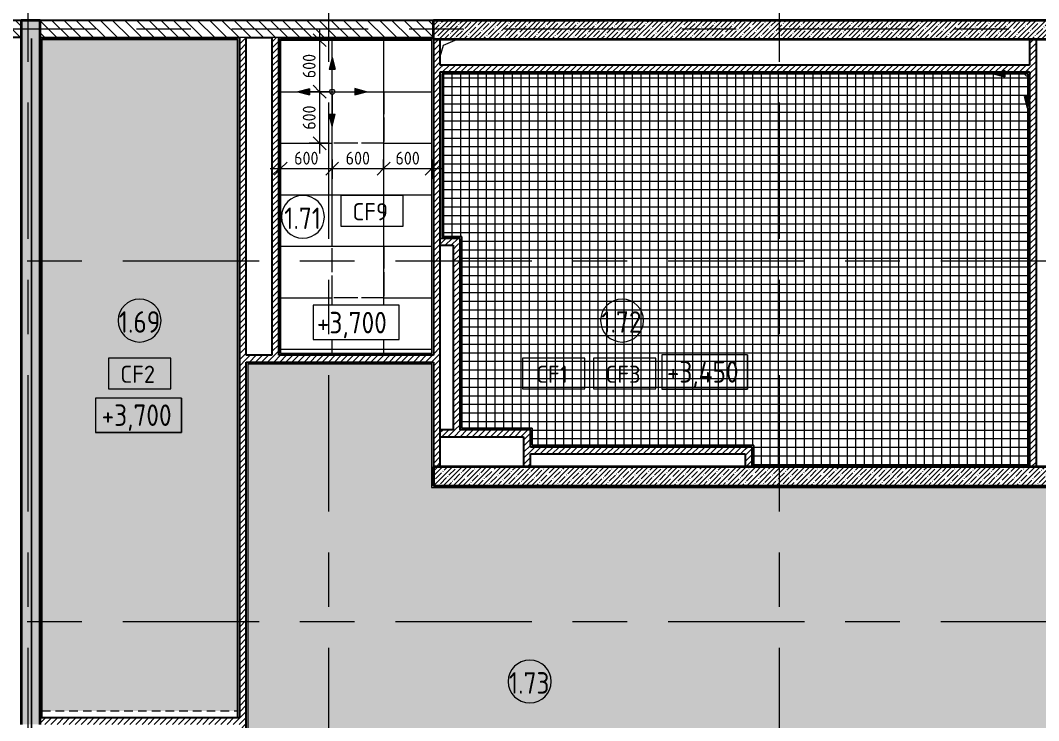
# Model space of a CAD drawing. Header units: millimetres. Extents: x 81676 to 276943, y -8553 to 29000.
# Drawn here: x 107120 to 118977, y 2444 to 10600 of the extents above; entities that cross this region are included whole.
import ezdxf

# ---------------------------------------------------------------- set-up
doc = ezdxf.new("R2010")
doc.units = ezdxf.units.MM
for name, pattern in [('200_ШТРИХ__ш1_п0_6_', [160, 100, -60]), ('ADSK_Штрих_ш2 п1', [300, 200, -100]), ('Осевая', [3175, 635, -476.25, 1587.5, -476.25])]:
    doc.linetypes.add(name, pattern=pattern)
for name, color, linetype, lineweight in [('0-1', 7, 'Continuous', 9), ('A-ANNO-DIMS', 7, 'Continuous', 9), ('A-ANNO-DIMS-100', 7, 'Continuous', 9), ('A-AREA-IDEN', 7, 'Continuous', 9), ('A-CLNG-IDEN', 7, 'Continuous', 9), ('A-DETL', 7, 'Continuous', 9), ('A-DETL-1', 7, 'ADSK_Штрих_ш2 п1', 9), ('A-DETL-GENF', 7, 'Continuous', 9), ('A-DETL-MBND', 7, '200_ШТРИХ__ш1_п0_6_', 9), ('A-DETL-MBND-1', 7, 'Continuous', 9), ('A-WALL', 7, 'Continuous', 9), ('G-ANNO-DIMS', 7, 'Continuous', 9), ('G-ANNO-TEXT', 7, 'Continuous', 9), ('I-WALL', 7, 'Continuous', 9), ('Оси-2', 7, 'Осевая', 9)]:
    doc.layers.add(name, color=color, linetype=linetype, lineweight=lineweight)
for name, color, linetype, lineweight, true_color in [('A-WALL-1', 7, 'Continuous', 35, 0x3c3c3c), ('A-WALL-2', 7, 'Continuous', 25, 0x3c3c3c), ('A-WALL-FNSH-2', 7, 'Continuous', 13, 0x3c3c3c)]:
    doc.layers.add(name, color=color, linetype=linetype, lineweight=lineweight, true_color=true_color)
doc.styles.add('GOST Common', font='GOST_Common.ttf', dxfattribs={"width": 0.9, "height": 250})
doc.styles.add('GOST Common_1', font='GOST_Common.ttf', dxfattribs={"height": 200})
doc.styles.add('ISOCPEUR_2', font='isocpeur.ttf', dxfattribs={"width": 0.9, "height": 150})
doc.dimstyles.new('ISO-1_5_окр_100', dxfattribs={"dimscale": 304.8, "dimtxt": 149.397176, "dimasz": 0.492126, "dimexe": 0.393701, "dimexo": 0, "dimgap": 0, "dimtad": 1, "dimdec": 0, "dimrnd": 100, "dimzin": 0, "dimdsep": 46, "dimtxsty": 'ISOCPEUR_2', "dimblk1": 'OBLIQUE', "dimblk2": 'OBLIQUE', "dimsah": 1, "dimcen": 0.09, "dimdle": 0.393701, "dimazin": 0, "dimtfac": 1, "dimtdec": 4, "dimtix": 1, "dimtmove": 0, "dimatfit": 3, "dimfxl": 1, "dimtvp": 1, "dimtolj": 1, "dimtzin": 0, "dimarcsym": 2})
pattern_1 = [(45, (0, 0), (-35.35534, 35.35534), [])]
pattern_2 = [(45, (0, 0), (-57.024626, 57.024626), []), (45, (57.025, 0), (-57.024626, 57.024626), [100.806, -20.161, 3.353, -16.808])]
pattern_3 = [(135, (0, 0), (-70.71068, -70.71068), [])]

# ---------------------------------------------------------------- blocks, each defined once
blk = doc.blocks.new('Начало раскладки_красным - Начало раскладки_красным-26113037-План потолков с обозначением видов отделки и геометрии 1 этажа в осях 23_1-33')
at = {"layer": 'A-DETL-GENF'}
for points in [[(-265, -36), (-265, 36), (-400, 0)], [(0, -400), (36, -265), (-36, -265)]]:
    blk.add_hatch(color=256, dxfattribs=at).paths.add_polyline_path(points)
for p, q in [((-265, 36), (-400, 0)), ((-400, 0), (-265, 36)), ((-400, 0), (-265, -36)), ((-400, 0), (-265, -36)), ((-265, -36), (-265, 36)), ((-265, 36), (-265, -36)), ((-30, 0), (-265, 0)), ((0, -30), (0, -265)), ((36, -265), (-36, -265)), ((-36, -265), (0, -400)), ((0, -400), (-36, -265)), ((-36, -265), (36, -265)), ((0, -400), (36, -265)), ((0, -400), (36, -265))]:
    blk.add_line(p, q, dxfattribs=at)
blk.add_circle((0, 0), 30, dxfattribs=at)
blk = doc.blocks.new('Начало раскладки_красным - Начало раскладки_красным-26102174-План потолков с обозначением видов отделки и геометрии 1 этажа в осях 23_1-33')
at = {"layer": 'A-DETL-GENF'}
for points in [[(-36, 265), (36, 265), (0, 400)], [(-265, -36), (-265, 36), (-400, 0)], [(265, -36), (400, 0), (265, 36)], [(0, -400), (36, -265), (-36, -265)]]:
    blk.add_hatch(color=256, dxfattribs=at).paths.add_polyline_path(points)
for p, q in [((0, 400), (-36, 265)), ((0, 400), (-36, 265)), ((36, 265), (0, 400)), ((0, 400), (36, 265)), ((-36, 265), (36, 265)), ((-36, 265), (36, 265)), ((0, 30), (0, 265)), ((-265, 36), (-400, 0)), ((-400, 0), (-265, 36)), ((-400, 0), (-265, -36)), ((-400, 0), (-265, -36)), ((-265, -36), (-265, 36)), ((-265, 36), (-265, -36)), ((-30, 0), (-265, 0)), ((30, 0), (265, 0)), ((400, 0), (265, 36)), ((265, 36), (265, -36)), ((400, 0), (265, 36)), ((265, 36), (265, -36)), ((400, 0), (265, -36)), ((0, -30), (0, -265)), ((265, -36), (400, 0)), ((36, -265), (-36, -265)), ((-36, -265), (0, -400)), ((0, -400), (-36, -265)), ((-36, -265), (36, -265)), ((0, -400), (36, -265)), ((0, -400), (36, -265))]:
    blk.add_line(p, q, dxfattribs=at)
blk.add_circle((0, 0), 30, dxfattribs=at)
blk = doc.blocks.new('Марка_Помещения - Номер-25198446-План потолков с обозначением видов отделки и геометрии 1 этажа в осях 23_1-33')
at = {"layer": 'A-AREA-IDEN'}
for start, end in [(360, 180), (180, 360)]:
    blk.add_arc((0, 0), 2.5, start, end, dxfattribs=at)
blk = doc.blocks.new('М_потолков - Марка_ Имя типа-25382930-План потолков с обозначением видов отделки и геометрии 1 этажа в осях 23_1-33')
at = {"layer": 'A-CLNG-IDEN'}
for p, q in [((3.625, 1.984375), (-3.625, 1.984375)), ((-3.625, 1.984375), (-3.625, -1.59375)), ((3.625, -1.59375), (3.625, 1.984375)), ((-3.625, -1.59375), (3.625, -1.59375))]:
    blk.add_line(p, q, dxfattribs=at)
blk = doc.blocks.new('Высотные отметки - 10х4_h_-17668695-План потолков с обозначением видов отделки и геометрии 1 этажа в осях 23_1-33')
at = {"layer": 'G-ANNO-DIMS'}
for p, q in [((-5, 4), (-5, 0)), ((5, 4), (-5, 4)), ((5, 4), (-5, 4)), ((-5, 4), (-5, 0)), ((5, 4), (5, 0)), ((5, 0), (5, 4)), ((5, 0), (-5, 0)), ((-5, 0), (5, 0))]:
    blk.add_line(p, q, dxfattribs=at)
blk = doc.blocks.new('DIMBLOCK34-План потолков с обозначением видов отделки и геометрии 1 этажа в осях 23_1-33')
at = {"layer": 'A-ANNO-DIMS-100'}
for p, q in [((110150, 8980), (110150, 8754)), ((110150, 8874), (110150, 8980)), ((110750, 8980), (110750, 8754)), ((110750, 8874), (110750, 8980)), ((110030, 8874), (110750, 8874))]:
    blk.add_line(p, q, dxfattribs=at)
at = {"layer": 'A-ANNO-DIMS-100', "lineweight": 20}
for p, q in [((110150, 8874), (110225, 8949)), ((110750, 8874), (110825, 8949)), ((110150, 8874), (110075, 8799)), ((110750, 8874), (110675, 8799))]:
    blk.add_line(p, q, dxfattribs=at)
at = {"layer": 'A-ANNO-DIMS-100', "color": 0, "insert": (110308, 9070), "char_height": 150, "width": 341.32, "attachment_point": 1, "line_spacing_factor": 1.149209, "style": 'ISOCPEUR_2'}
blk.add_mtext('600', dxfattribs=at)
blk = doc.blocks.new('_Oblique')
at = {"color": 0, "linetype": 'ByBlock', "lineweight": -2}
blk.add_line((-0.5, -0.5), (0.5, 0.5), dxfattribs=at)
blk = doc.blocks.new('DIMBLOCK35-План потолков с обозначением видов отделки и геометрии 1 этажа в осях 23_1-33')
at = {"layer": 'A-ANNO-DIMS-100'}
for p, q in [((110750, 8980), (110750, 8754)), ((110750, 8874), (110750, 8980)), ((111350, 8980), (111350, 8754)), ((111350, 8874), (111350, 8980)), ((110750, 8874), (111350, 8874))]:
    blk.add_line(p, q, dxfattribs=at)
at = {"layer": 'A-ANNO-DIMS-100', "lineweight": 20}
for p, q in [((110750, 8874), (110825, 8949)), ((111350, 8874), (111425, 8949)), ((110750, 8874), (110675, 8799)), ((111350, 8874), (111275, 8799))]:
    blk.add_line(p, q, dxfattribs=at)
at = {"layer": 'A-ANNO-DIMS-100', "color": 0, "insert": (110908, 9070), "char_height": 150, "width": 341.32, "attachment_point": 1, "line_spacing_factor": 1.149209, "style": 'ISOCPEUR_2'}
blk.add_mtext('600', dxfattribs=at)
blk = doc.blocks.new('DIMBLOCK36-План потолков с обозначением видов отделки и геометрии 1 этажа в осях 23_1-33')
at = {"layer": 'A-ANNO-DIMS-100'}
for p, q in [((111350, 8980), (111350, 8754)), ((111350, 8874), (111350, 8980)), ((111910, 8980), (111910, 8754)), ((111910, 8874), (111910, 8980)), ((111350, 8874), (112030, 8874))]:
    blk.add_line(p, q, dxfattribs=at)
at = {"layer": 'A-ANNO-DIMS-100', "lineweight": 20}
for p, q in [((111350, 8874), (111425, 8949)), ((111910, 8874), (111985, 8949)), ((111350, 8874), (111275, 8799)), ((111910, 8874), (111835, 8799))]:
    blk.add_line(p, q, dxfattribs=at)
at = {"layer": 'A-ANNO-DIMS-100', "color": 0, "insert": (111488, 9070), "char_height": 150, "width": 341.32, "attachment_point": 1, "line_spacing_factor": 1.149209, "style": 'ISOCPEUR_2'}
blk.add_mtext('600', dxfattribs=at)
blk = doc.blocks.new('DIMBLOCK37-План потолков с обозначением видов отделки и геометрии 1 этажа в осях 23_1-33')
at = {"layer": 'A-ANNO-DIMS-100', "lineweight": 20}
for p, q in [((110604, 10369), (110529, 10444)), ((110604, 10369), (110679, 10294)), ((110604, 9769), (110529, 9844)), ((110604, 9769), (110679, 9694))]:
    blk.add_line(p, q, dxfattribs=at)
at = {"layer": 'A-ANNO-DIMS-100'}
for p, q in [((110604, 10489), (110604, 9769)), ((110710, 10369), (110484, 10369)), ((110604, 10369), (110710, 10369)), ((110710, 9769), (110484, 9769)), ((110604, 9769), (110710, 9769))]:
    blk.add_line(p, q, dxfattribs=at)
at = {"layer": 'A-ANNO-DIMS-100', "color": 0, "insert": (110408, 9926), "char_height": 150, "width": 341.32, "attachment_point": 1, "rotation": 90, "line_spacing_factor": 1.149209, "style": 'ISOCPEUR_2'}
blk.add_mtext('600', dxfattribs=at)
blk = doc.blocks.new('DIMBLOCK38-План потолков с обозначением видов отделки и геометрии 1 этажа в осях 23_1-33')
at = {"layer": 'A-ANNO-DIMS-100', "lineweight": 20}
for p, q in [((110604, 9769), (110529, 9844)), ((110604, 9769), (110679, 9694)), ((110604, 9169), (110529, 9244)), ((110604, 9169), (110679, 9094))]:
    blk.add_line(p, q, dxfattribs=at)
at = {"layer": 'A-ANNO-DIMS-100'}
for p, q in [((110710, 9769), (110484, 9769)), ((110604, 9769), (110604, 9049)), ((110604, 9769), (110710, 9769)), ((110710, 9169), (110484, 9169)), ((110604, 9169), (110710, 9169))]:
    blk.add_line(p, q, dxfattribs=at)
at = {"layer": 'A-ANNO-DIMS-100', "color": 0, "insert": (110408, 9326), "char_height": 150, "width": 341.32, "attachment_point": 1, "rotation": 90, "line_spacing_factor": 1.149209, "style": 'ISOCPEUR_2'}
blk.add_mtext('600', dxfattribs=at)

msp = doc.modelspace()

# ---------------------------------------------------------------- hatches: boundary and pattern name
at = {"layer": 'A-DETL-MBND'}
h = msp.add_hatch(dxfattribs=at)
h.set_pattern_fill('FP_24', color=256, style=0, pattern_type=2)
h.set_pattern_definition([(90, (110750.5, 8568.5), (-600, 4e-14), []), (180, (110750.5, 8568.5), (-7e-14, -600), [])])
h.paths.add_polyline_path([(110530.5, 6720), (111910, 6720), (111910, 10380), (110150, 10380), (110150, 6720)])
h.paths.add_polyline_path([(111530.5, 6882.1), (110530.5, 6882.1), (110530.5, 7282.1), (111530.5, 7282.1), (111530.5, 6932.2)])
h.paths.add_polyline_path([(111132, 7368.5), (110750.5, 7368.5), (110750.5, 7968.5), (111350.5, 7968.5), (111350.5, 7368.5)])
h.paths.add_polyline_path([(111350.5, 9168.5), (110750.5, 9168.5), (110750.5, 9369.4), (110714.4, 9503.7), (110750.5, 9503.8), (110750.5, 9768.5), (111015.3, 9768.5), (111015.2, 9804.9), (111150.5, 9768.5), (111350.5, 9768.5)])
h.paths.add_polyline_path([(110485.8, 9732.1), (110350.5, 9768.3), (110485.7, 9804.6)])
h.paths.add_polyline_path([(110714.1, 10033.2), (110750.3, 10168.5), (110786.6, 10033.3)])
h = msp.add_hatch(dxfattribs=at)
h.set_pattern_fill('FP_22', color=256, style=0, pattern_type=2)
h.set_pattern_definition([(0, (115549.5, 7728.96), (0, 100), []), (90, (115549.5, 7728.96), (-100, 6e-15), [])])
h.paths.add_polyline_path([(118850, 5420), (118850, 9585.6), (118848.2, 9579), (118811.9, 9714.2), (118850, 9714.3), (118850, 9980), (118583.2, 9980), (118583.3, 9942.6), (118448, 9978.8), (118452.6, 9980), (112030, 9980), (112030, 8080), (112260, 8080), (112260, 5850), (113080, 5850), (113080, 5650), (115660, 5650), (115660, 5420), (116457.5, 5420)])
at = {"layer": 'A-DETL-MBND-1'}
msp.add_hatch(color=256, dxfattribs=at).paths.add_polyline_path([(109650, 2557), (109650, 10380), (107370, 10380), (107370, 2557), (108469.2, 2557)])
h = msp.add_hatch(color=256, dxfattribs=at)
h.paths.add_polyline_path([(120451.6, 170), (120869, 170), (120869, 521), (121249, 521), (121249, 170), (124810, 170), (124810, 7721), (124805, 7721), (124805, 9959), (124410, 9959), (124410, 10360), (119350, 10360), (119350, 175), (120230, 175), (120230, 170)])
h.paths.add_polyline_path([(112890, 170), (115960, 170), (115960, 520), (116430, 520), (116430, 170), (118830, 171), (118830, 175), (119290, 175), (119290, 5160), (111910, 5160), (111910, 6600), (109770, 6600), (109770, 175), (112510, 175), (112510, 520), (112890, 520), (112890, 446.1)])
at = {"layer": 'I-WALL'}
h = msp.add_hatch(dxfattribs=at)
h.set_pattern_fill('FP_3', color=256, style=0, pattern_type=2)
h.set_pattern_definition(pattern_3)
h.paths.add_polyline_path([(105806.5, 10400), (107130, 10400), (107130, 10600), (101610, 10600), (101610, 10400), (103143.7, 10400)])
h.paths.add_polyline_path([(94210, 10400), (94210, 10600), (89610, 10600), (89610, 10400), (92492.7, 10400)])
h = msp.add_hatch(dxfattribs=at)
h.set_pattern_fill('FP_1', color=256, style=0, pattern_type=2)
h.set_pattern_definition(pattern_2)
h.paths.add_polyline_path([(107330, 2400), (107350, 2400), (107350, 10600), (107130, 10600), (107130, 2400)])
h = msp.add_hatch(dxfattribs=at)
h.set_pattern_fill('FP_3', color=256, style=0, pattern_type=2)
h.set_pattern_definition(pattern_3)
h.paths.add_polyline_path([(119330, 10400), (121210, 10400), (121210, 10600), (119330, 10600)])
h.paths.add_polyline_path([(109670, 10400), (111930, 10400), (111930, 10600), (107350, 10600), (107350, 10400), (108469.2, 10400)])
h = msp.add_hatch(dxfattribs=at)
h.set_pattern_fill('FP_1', color=256, style=0, pattern_type=2)
h.set_pattern_definition(pattern_2)
h.paths.add_polyline_path([(119120.3, 10380), (119330, 10380), (119330, 10600), (111930, 10600), (111930, 10380), (116457.5, 10380)])
h = msp.add_hatch(dxfattribs=at)
h.set_pattern_fill('FP_2', color=256, style=0, pattern_type=2)
h.set_pattern_definition(pattern_1)
h.paths.add_polyline_path([(109670, 150), (109750, 150), (109750, 10400), (109670, 10400), (109670, 2400)])
h = msp.add_hatch(dxfattribs=at)
h.set_pattern_fill('FP_2', color=256, style=0, pattern_type=2)
h.set_pattern_definition(pattern_1)
h.paths.add_polyline_path([(110050, 6700), (110130, 6700), (110130, 10400), (110050, 10400), (110050, 8596.8)])
h = msp.add_hatch(dxfattribs=at)
h.set_pattern_fill('FP_2', color=256, style=0, pattern_type=2)
h.set_pattern_definition(pattern_1)
h.paths.add_polyline_path([(112010, 5400), (112010, 10380), (111930, 10380), (111930, 5400)])
h = msp.add_hatch(dxfattribs=at)
h.set_pattern_fill('FP_2', color=256, style=0, pattern_type=2)
h.set_pattern_definition(pattern_1)
h.paths.add_polyline_path([(118870, 5400), (118950, 5400), (118950, 10380), (118870, 10380), (118870, 9714.2), (118884.4, 9714.3), (118870, 9660.4), (118870, 8596.8)])
h = msp.add_hatch(dxfattribs=at)
h.set_pattern_fill('FP_2', color=256, style=0, pattern_type=2)
h.set_pattern_definition(pattern_1)
h.paths.add_polyline_path([(118870, 10000), (118870, 10080), (112010, 10080), (112010, 10000), (118527.1, 10000), (118583.2, 10015.1), (118583.3, 10000)])
h = msp.add_hatch(dxfattribs=at)
h.set_pattern_fill('FP_2', color=256, style=0, pattern_type=2)
h.set_pattern_definition(pattern_1)
h.paths.add_polyline_path([(112240, 7980), (112240, 8060), (112010, 8060), (112010, 7980), (112160, 7980)])
h = msp.add_hatch(dxfattribs=at)
h.set_pattern_fill('FP_2', color=256, style=0, pattern_type=2)
h.set_pattern_definition(pattern_1)
h.paths.add_polyline_path([(112160, 5830), (112240, 5830), (112240, 7980), (112160, 7980), (112160, 6268)])
h = msp.add_hatch(dxfattribs=at)
h.set_pattern_fill('FP_2', color=256, style=0, pattern_type=2)
h.set_pattern_definition(pattern_1)
h.paths.add_polyline_path([(111132, 6620), (111930, 6620), (111930, 6700), (109750, 6700), (109750, 6620)])
h = msp.add_hatch(dxfattribs=at)
h.set_pattern_fill('FP_2', color=256, style=0, pattern_type=2)
h.set_pattern_definition(pattern_1)
h.paths.add_polyline_path([(112010, 5750), (112980, 5750), (112980, 5830), (112010, 5830)])
h = msp.add_hatch(dxfattribs=at)
h.set_pattern_fill('FP_2', color=256, style=0, pattern_type=2)
h.set_pattern_definition(pattern_1)
h.paths.add_polyline_path([(113060, 5400), (113060, 5830), (112980, 5830), (112980, 5400)])
h = msp.add_hatch(dxfattribs=at)
h.set_pattern_fill('FP_2', color=256, style=0, pattern_type=2)
h.set_pattern_definition(pattern_1)
h.paths.add_polyline_path([(113060, 5550), (115560, 5550), (115560, 5630), (113060, 5630)])
h = msp.add_hatch(dxfattribs=at)
h.set_pattern_fill('FP_2', color=256, style=0, pattern_type=2)
h.set_pattern_definition(pattern_1)
h.paths.add_polyline_path([(115640, 5400), (115640, 5630), (115560, 5630), (115560, 5400)])
h = msp.add_hatch(dxfattribs=at)
h.set_pattern_fill('FP_1', color=256, style=0, pattern_type=2)
h.set_pattern_definition(pattern_2)
h.paths.add_polyline_path([(119330, 5180), (119330, 5400), (111930, 5400), (111930, 5180), (119290, 5180)])
h = msp.add_hatch(dxfattribs=at)
h.set_pattern_fill('FP_2', color=256, style=0, pattern_type=2)
h.set_pattern_definition(pattern_1)
h.paths.add_polyline_path([(108469.2, 2400), (109670, 2400), (109670, 2480), (107350, 2480), (107350, 2400), (107451, 2400)])

# ---------------------------------------------------------------- linework, layer by layer
at = {"layer": '0-1'}
for p, q in [((112045.2, 10311.5), (112210, 10380)), ((112010, 10180), (112045.2, 10311.5))]:
    msp.add_line(p, q, dxfattribs=at)
at = {"layer": 'A-DETL'}
for p, q in [((111530.5, 7282.1), (110530.5, 7282.1)), ((110530.5, 7282.1), (110530.5, 6882.1)), ((111530.5, 6882.1), (111530.5, 7282.1)), ((110530.5, 6882.1), (111530.5, 6882.1))]:
    msp.add_line(p, q, dxfattribs=at)
at = {"layer": 'A-DETL-1'}
for p, q in [((110750.5, 9768.5), (111015.3, 9768.5)), ((110750.5, 9503.7), (110750.5, 9768.5)), ((111149.6, 9768.5), (111350.5, 9768.5)), ((111350.5, 9768.5), (111350.5, 9168.5)), ((110750.5, 9168.5), (110750.5, 9369.4)), ((111350.5, 9168.5), (110750.5, 9168.5)), ((110750.5, 7968.5), (111350.5, 7968.5)), ((110750.5, 7368.5), (110750.5, 7968.5)), ((111350.5, 7968.5), (111350.5, 7368.5)), ((111350.5, 7368.5), (110750.5, 7368.5))]:
    msp.add_line(p, q, dxfattribs=at)
at = {"layer": 'A-DETL-MBND'}
for p, q in [((109650, 10380), (107370, 10380)), ((107370, 10380), (107370, 2480)), ((109650, 2557), (109650, 10380)), ((110150, 10380), (110150, 6720)), ((111910, 10380), (110150, 10380)), ((111910, 6720), (111910, 10380)), ((118452.6, 9980), (112030, 9980)), ((112030, 9980), (112030, 8080)), ((118850, 9980), (118583.2, 9980)), ((118850, 9714.2), (118850, 9980)), ((110750.5, 9503.7), (110750.5, 9768.5)), ((110750.5, 9768.5), (111015.3, 9768.5)), ((111149.6, 9768.5), (111350.5, 9768.5)), ((111350.5, 9768.5), (111350.5, 9168.5)), ((118850, 5420), (118850, 9585.6)), ((110750.5, 9168.5), (110750.5, 9369.4)), ((111350.5, 9168.5), (110750.5, 9168.5)), ((112030, 8080), (112260, 8080)), ((112260, 8080), (112260, 5830)), ((110750.5, 7368.5), (110750.5, 7968.5)), ((110750.5, 7968.5), (111350.5, 7968.5)), ((111350.5, 7968.5), (111350.5, 7368.5)), ((111350.5, 7368.5), (110750.5, 7368.5)), ((110150, 6720), (111910, 6720)), ((111910, 6600), (109770, 6600)), ((109770, 6600), (109770, 175)), ((111910, 5160), (111910, 6600)), ((112260, 5850), (113080, 5850)), ((113060, 5830), (113060, 5850)), ((113080, 5850), (113080, 5650)), ((113080, 5650), (115660, 5650)), ((115660, 5650), (115660, 5420)), ((115660, 5420), (118850, 5420)), ((119290, 5160), (111910, 5160)), ((107370, 2557), (109650, 2557)), ((109650, 2481), (109650, 2557))]:
    msp.add_line(p, q, dxfattribs=at)
at = {"layer": 'A-WALL'}
for p, q in [((109750, 10400), (109670, 10400)), ((110130, 10400), (110050, 10400))]:
    msp.add_line(p, q, dxfattribs=at)
at = {"layer": 'A-WALL-1'}
for p, q in [((107130, 10600), (107130, 2400)), ((107350, 10600), (107130, 10600)), ((107350, 2400), (107350, 10600)), ((119330, 10600), (111930, 10600)), ((111930, 10380), (111930, 10600)), ((111930, 10380), (119330, 10380)), ((111930, 5400), (111930, 5180)), ((119330, 5400), (111930, 5400)), ((111930, 5180), (119330, 5180))]:
    msp.add_line(p, q, dxfattribs=at)
at = {"layer": 'A-WALL-2'}
for p, q in [((107130, 10600), (101610, 10600)), ((111930, 10600), (107350, 10600)), ((107130, 10400), (101610, 10400)), ((107350, 10400), (109670, 10400)), ((109670, 10400), (109670, 2480)), ((109750, 6700), (109750, 10400)), ((109750, 10400), (110050, 10400)), ((110050, 10400), (110050, 6700)), ((110130, 6700), (110130, 10400)), ((110130, 10400), (111930, 10400)), ((111930, 10380), (111930, 6700)), ((112010, 10080), (112010, 10380)), ((118870, 10380), (118870, 10080)), ((118950, 5400), (118950, 10380)), ((118870, 10080), (112010, 10080)), ((112010, 5400), (112010, 10000)), ((112010, 10000), (118527.1, 10000)), ((118583.2, 10000), (118870, 10000)), ((118870, 10000), (118870, 9714.2)), ((118870, 9660.4), (118870, 5400)), ((112240, 8060), (112010, 8060)), ((112010, 7980), (112160, 7980)), ((112160, 7980), (112160, 5830)), ((112240, 5830), (112240, 8060)), ((110050, 6700), (109750, 6700)), ((111930, 6700), (110130, 6700)), ((109750, 6620), (111930, 6620)), ((109750, 175), (109750, 6620)), ((111930, 6620), (111930, 5400)), ((112160, 5830), (112010, 5830)), ((113060, 5830), (112240, 5830)), ((113060, 5630), (113060, 5830)), ((112010, 5750), (112980, 5750)), ((112980, 5750), (112980, 5400)), ((115640, 5630), (113060, 5630)), ((115640, 5400), (115640, 5630)), ((113060, 5550), (115560, 5550)), ((113060, 5400), (113060, 5550)), ((115560, 5550), (115560, 5400)), ((107350, 2480), (109670, 2480))]:
    msp.add_line(p, q, dxfattribs=at)
at = {"layer": 'A-WALL-FNSH-2'}
for p, q in [((107250, 10390), (107250, 160.5)), ((107251, 10390), (107250, 10390)), ((107251, 160.5), (107251, 10390)), ((109650, 10380), (107370, 10380)), ((107370, 10380), (107370, 2480)), ((107371, 10379), (109649, 10379)), ((107371, 2481), (107371, 10379)), ((109649, 10379), (109649, 2481)), ((109650, 2480), (109650, 10380)), ((111910, 10380), (110150, 10380)), ((110150, 10380), (110150, 6720)), ((110151, 10379), (111909, 10379)), ((110151, 6721), (110151, 10379)), ((111909, 10379), (111909, 6721)), ((111910, 6720), (111910, 10380)), ((112030, 9980), (112030, 8080)), ((118452.6, 9980), (112030, 9980)), ((112031, 8081), (112031, 9979)), ((112031, 9979), (118448.9, 9979)), ((118850, 9980), (118583.2, 9980)), ((118583.2, 9979), (118849, 9979)), ((118849, 9979), (118849, 9714.2)), ((118850, 9714.2), (118850, 9980)), ((118849, 9581.9), (118849, 5421)), ((118850, 5420), (118850, 9585.6)), ((112030, 8080), (112260, 8080)), ((112261, 8081), (112031, 8081)), ((112260, 8080), (112260, 5850)), ((112261, 5851), (112261, 8081)), ((110150, 6720), (111910, 6720)), ((111909, 6721), (110151, 6721)), ((109770, 6600), (109770, 170)), ((111910, 6600), (109770, 6600)), ((109771, 171), (109771, 6599)), ((109771, 6599), (111909, 6599)), ((111909, 6599), (111909, 5159)), ((111910, 5160), (111910, 6600)), ((112260, 5850), (113080, 5850)), ((113081, 5851), (112261, 5851)), ((113080, 5850), (113080, 5650)), ((113081, 5651), (113081, 5851)), ((113080, 5650), (115660, 5650)), ((115661, 5651), (113081, 5651)), ((115660, 5650), (115660, 5420)), ((115661, 5421), (115661, 5651)), ((115660, 5420), (118850, 5420)), ((118849, 5421), (115661, 5421)), ((111909, 5159), (119289, 5159)), ((119290, 5160), (111910, 5160)), ((109649, 2481), (107371, 2481))]:
    msp.add_line(p, q, dxfattribs=at)
at = {"layer": 'I-WALL'}
for q in [(109650, 2481), (109649, 2480)]:
    msp.add_line((109649, 2481), q, dxfattribs=at)
at = {"layer": 'Оси-2'}
for p, q in [((107210, 593.7), (107210, 19528.3)), ((110710, 593.7), (110710, 19528.3)), ((115960, 593.7), (115960, 19415.1)), ((86245.6, 10500), (120319, 10500)), ((84975.6, 7800), (122760, 7800)), ((84975.6, 3600), (122760, 3600))]:
    msp.add_line(p, q, dxfattribs=at)

# ---------------------------------------------------------------- block references
at = {"layer": 'A-AREA-IDEN', "xscale": 99.99999999999993, "yscale": 99.99999999999993, "zscale": 99.99999999999993}
for p in [(110410.4, 8311.9), (108507.8, 7104.1), (114126.4, 7104.1), (113050.4, 2900.1)]:
    msp.add_blockref('Марка_Помещения - Номер-25198446-План потолков с обозначением видов отделки и геометрии 1 этажа в осях 23_1-33', p, dxfattribs=at)
at = {"layer": 'A-CLNG-IDEN', "xscale": 99.99999999999993, "yscale": 99.99999999999993, "zscale": 99.99999999999993}
for p in [(111212.9, 8361.5), (108510, 6468.5), (113328.5, 6468.5), (114156.8, 6468.5)]:
    msp.add_blockref('М_потолков - Марка_ Имя типа-25382930-План потолков с обозначением видов отделки и геометрии 1 этажа в осях 23_1-33', p, dxfattribs=at)
at = {"layer": 'A-DETL-GENF', "rotation": 0.03359668727813597}
for name, p in [('Начало раскладки_красным - Начало раскладки_красным-26102174-План потолков с обозначением видов отделки и геометрии 1 этажа в осях 23_1-33', (110750.5, 9768.5)), ('Начало раскладки_красным - Начало раскладки_красным-26113037-План потолков с обозначением видов отделки и геометрии 1 этажа в осях 23_1-33', (118848, 9979))]:
    msp.add_blockref(name, p, dxfattribs=at)
at = {"layer": 'G-ANNO-DIMS', "xscale": 99.99999999999993, "yscale": 99.99999999999993, "zscale": 99.99999999999993}
for p in [(115087.5, 6304.4), (108495, 5800.1)]:
    msp.add_blockref('Высотные отметки - 10х4_h_-17668695-План потолков с обозначением видов отделки и геометрии 1 этажа в осях 23_1-33', p, dxfattribs=at)

# ---------------------------------------------------------------- texts
at = {"layer": 'A-AREA-IDEN', "char_height": 250, "attachment_point": 1, "style": 'GOST Common'}
for s, insert, width in [('1.71', (110192.4, 8420.4), 548.354), ('1.69', (108265.9, 7212.7), 606.076), ('1.72', (113884.5, 7212.7), 606.076), ('1.73', (112808.5, 3008.6), 606.076)]:
    msp.add_mtext(s, dxfattribs=dict(at, insert=insert, width=width))
at = {"layer": 'A-CLNG-IDEN', "char_height": 200, "attachment_point": 1, "style": 'GOST Common_1'}
for s, insert, width in [('CF9', (110987.1, 8471.2), 529.114), ('CF2', (108284.2, 6578.2), 529.114), ('CF1', (113125.7, 6578.2), 472.996), ('CF3', (113934, 6578.2), 521.097)]:
    msp.add_mtext(s, dxfattribs=dict(at, insert=insert, width=width))
at = {"layer": 'G-ANNO-DIMS', "char_height": 250, "attachment_point": 1, "line_spacing_factor": 1.022761, "style": 'GOST Common'}
for s, insert, width in [('+3,450', (114647.5, 6631.1), 1055.976), ('+3,700', (108066.3, 6126.8), 1028.823)]:
    msp.add_mtext(s, dxfattribs=dict(at, insert=insert, width=width))
at = {"layer": 'G-ANNO-TEXT', "insert": (110572.4, 7204.9), "char_height": 250, "width": 1067.848, "attachment_point": 1, "style": 'GOST Common'}
msp.add_mtext('+3,700', dxfattribs=at)

# ---------------------------------------------------------------- dimensions: what is measured, and where the dimension line sits
at = {"layer": 'A-ANNO-DIMS'}
for base, p1, p2, picture, middle in [((110604.2, 9768.5), (110710.3, 10368.5), (110710.3, 9768.5), 'DIMBLOCK37-План потолков с обозначением видов отделки и геометрии 1 этажа в осях 23_1-33', (110529.2, 10068.5)), ((110604.2, 9168.5), (110710.3, 9768.5), (110710.3, 9168.5), 'DIMBLOCK38-План потолков с обозначением видов отделки и геометрии 1 этажа в осях 23_1-33', (110529.2, 9468.5))]:
    dim = msp.add_linear_dim(base=base, p1=p1, p2=p2, angle=90, dimstyle='ISO-1_5_окр_100', override={"dimpost": '<>', "dimfxl": 600}, dxfattribs=at)
    dim.commit()
    dim.dimension.update_dxf_attribs({"geometry": picture, "text_midpoint": middle})
for base, p1, p2, override, picture, middle in [((110750.4999404, 8873.8919666), (110149.9999404, 8979.9579838), (110750.4999404, 8979.9579838), {"dimpost": '<>', "dimfxl": 600.5}, 'DIMBLOCK34-План потолков с обозначением видов отделки и геометрии 1 этажа в осях 23_1-33', (110450.2499404, 8948.8919666)), ((111350.5, 8873.9), (110750.5, 8980), (111350.5, 8980), {"dimpost": '<>', "dimfxl": 600}, 'DIMBLOCK35-План потолков с обозначением видов отделки и геометрии 1 этажа в осях 23_1-33', (111050.5, 8948.9)), ((111909.9999404, 8873.8919666), (111350.4999404, 8979.9579838), (111909.9999404, 8979.9579838), {"dimpost": '<>', "dimfxl": 559.5}, 'DIMBLOCK36-План потолков с обозначением видов отделки и геометрии 1 этажа в осях 23_1-33', (111630.2499404, 8948.8919666))]:
    dim = msp.add_linear_dim(base=base, p1=p1, p2=p2, dimstyle='ISO-1_5_окр_100', override=override, dxfattribs=at)
    dim.commit()
    dim.dimension.update_dxf_attribs({"geometry": picture, "text_midpoint": middle})

doc.saveas('drawing.dxf')
